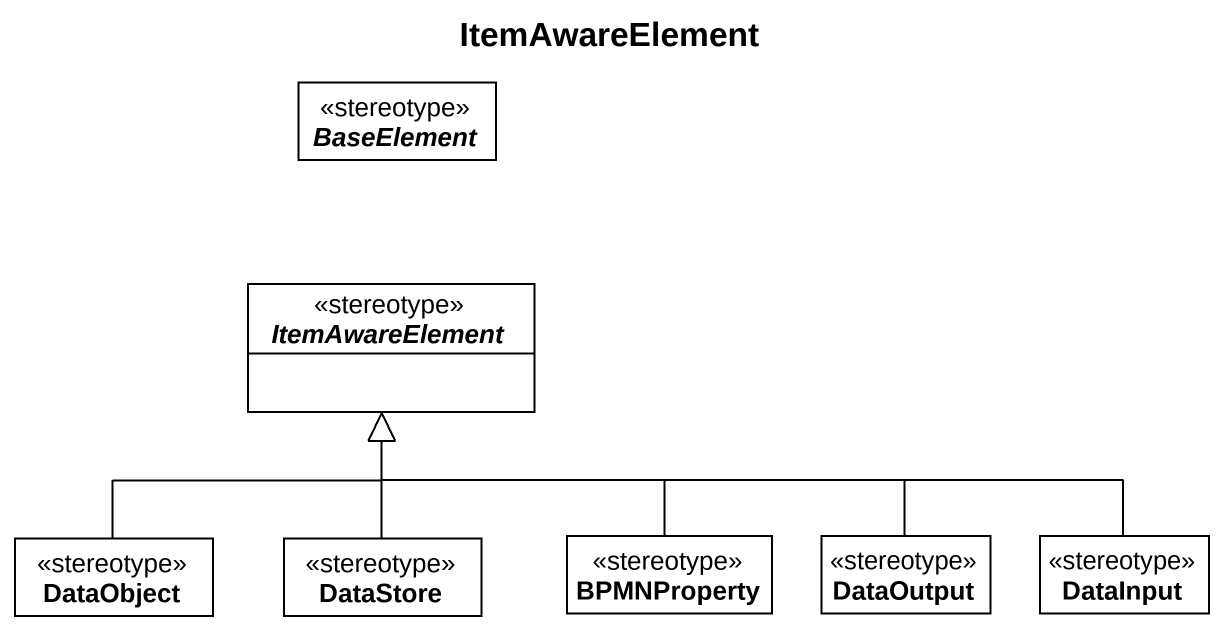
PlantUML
@startuml
title ItemAwareElement
hide circle
hide empty members
abstract class BaseElement <<stereotype>>
abstract class ItemAwareElement <<stereotype>>
class DataObject <<stereotype>>
class DataStore <<stereotype>>
class BPMNProperty <<stereotype>>
class DataOutput <<stereotype>>
class DataInput <<stereotype>>
DataObject -up-|> ItemAwareElement
DataStore -up-|> ItemAwareElement
BPMNProperty -up-|> ItemAwareElement
DataOutput -left-|> ItemAwareElement
DataInput -left-|> ItemAwareElement
@enduml
